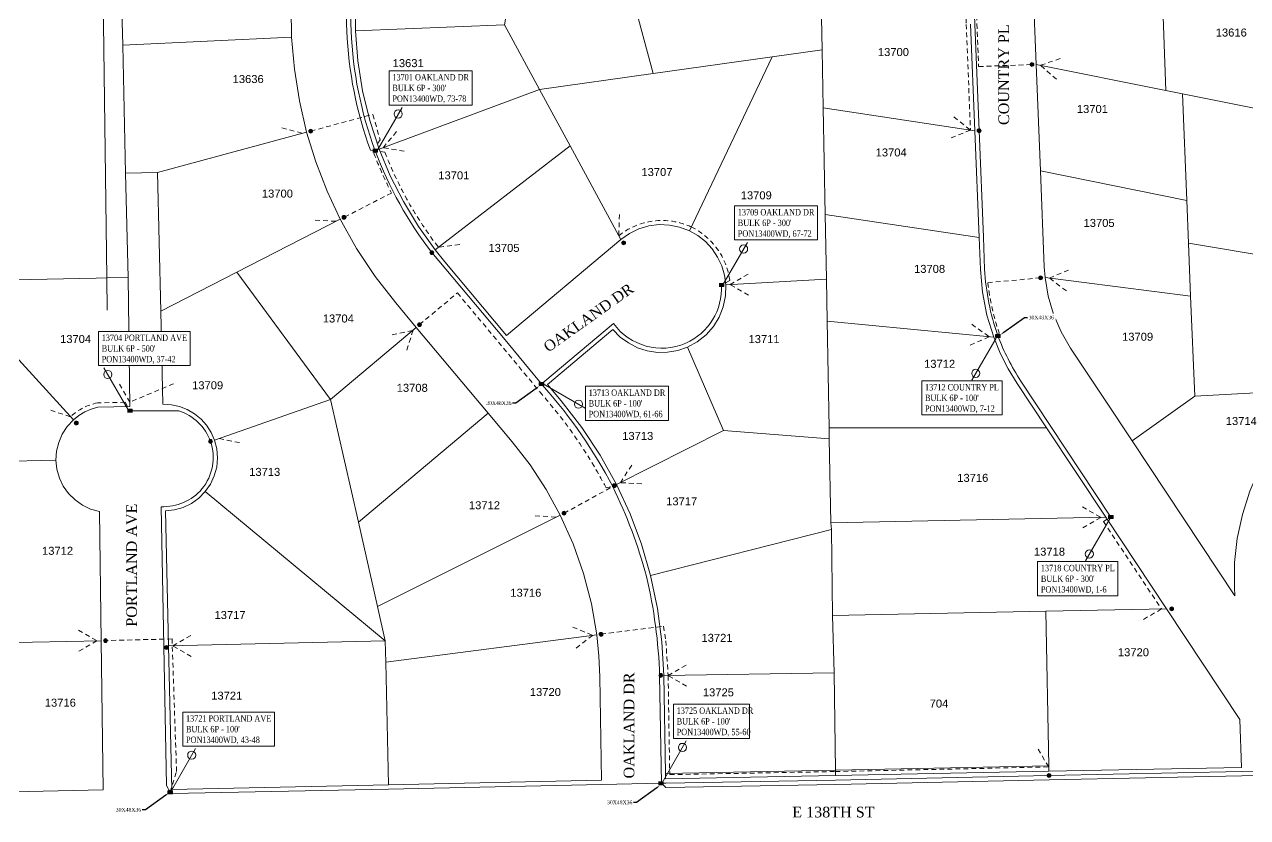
# Model space of a CAD drawing. Header units: feet. Extents: x 865220 to 2822444, y -2240498 to 975731.
# Drawn here: x 2814648 to 2815794, y 968247 to 968990 of the extents above; entities that cross this region are included whole.
import ezdxf
from ezdxf import colors
from ezdxf.entities.mleader import LeaderData, LeaderLine
from ezdxf.enums import TextEntityAlignment as Align
from ezdxf.lldxf.tags import DXFTag
from ezdxf.math import Vec2, Vec3

# ---------------------------------------------------------------- set-up
doc = ezdxf.new("R2010")
doc.units = ezdxf.units.FT
doc.header["$LTSCALE"] = 0.015
doc.header["$MEASUREMENT"] = 0
doc.linetypes.add('DASHED', pattern=[5, 3, -2])
for name, color, linetype in [('144A', 112, '144A'), ('48A', 112, '48A'), ('48B', 112, '48B'), ('Dakota County Addresses', 7, 'Continuous'), ('Dakota County Parcels', 7, 'Continuous'), ('DETAIL', 7, 'Continuous'), ('DROP BURIED', 7, 'DASHED'), ('STREET NAME', 7, 'Continuous'), ('TAIL', 1, 'MST'), ('TELEPHONE STRUCT-PROP', 6, 'Continuous'), ('TERMINALS', 7, 'Continuous')]:
    doc.layers.add(name, color=color, linetype=linetype)
doc.layers.add('RUNNING LINE (UNDERGROUND)', color=10, linetype='Continuous', lineweight=40)
doc.styles.add('Dimensions 100', font='arial.ttf')
doc.styles.add('Line', font='txt.shx', dxfattribs={"height": 3})
doc.styles.add('SIMPLEX', font='times.ttf', dxfattribs={"width": 0.8})
doc.styles.get("Standard").update_dxf_attribs({"font": 'times.ttf'})
doc.styles.add('Utilities', font='arial.ttf', dxfattribs={"height": 2.5})
tags = doc.linetypes.add('144A', pattern='A,80,-5,["144A",Line,S=1.5,R=0,X=0,Y=-1.5],-24', length=109).pattern_tags.tags
tags[6] = DXFTag(74, 10)
tags = doc.linetypes.add('48A', pattern='A,80,-5,["48A",Line,S=1.5,R=0,X=0,Y=-1.5],-20', length=105).pattern_tags.tags
tags[6] = DXFTag(74, 10)
tags = doc.linetypes.add('48B', pattern='A,80,-5,["48B",Line,S=1.5,R=0,X=0,Y=-1.5],-20', length=105).pattern_tags.tags
tags[6] = DXFTag(74, 10)
tags = doc.linetypes.add('MST', pattern='A,5,-5,5,-5,["TAIL",Line,S=1.5,R=0,X=0,Y=-1.5],-20', length=40).pattern_tags.tags
tags[10] = DXFTag(74, 10)

# ---------------------------------------------------------------- blocks, each defined once
blk = doc.blocks.new('ACMAP_ANN_TEMPLATE_Dakota County Addresses')
at = {"layer": 'Dakota County Addresses', "style": 'Dimensions 100'}
blk.add_attdef('DakotaCountyAddress', text='', height=50, dxfattribs=at).set_placement((0, 0), align=Align.CENTER)
blk = doc.blocks.new('Proposed FlowerPot')
at = {"lineweight": 5, "ltscale": 100, "true_color": 0xffffff}
h = blk.add_hatch(color=7, dxfattribs=at)
h.dxf.hatch_style = 1
h.paths.add_polyline_path([(-0.06, 0, 0.414214), (0, -0.06, 0.414214), (0.06, 0, 0.414214), (0, 0.06, 0.414214)])
at = {"lineweight": 5, "ltscale": 100}
blk.add_circle((0, 0), 0.0604, dxfattribs=at)
at = {"layer": 'RUNNING LINE (UNDERGROUND)', "color": 6, "lineweight": 5, "const_width": 0.00907, "flags": 128}
blk.add_lwpolyline([(-0.06, 0, -0.414214), (0, 0.06, -0.414214), (0.06, 0, -0.414214), (0, -0.06, -0.414214), (-0.06, 0)], format="xyb", dxfattribs=at)
at = {"color": 18, "linetype": 'ByBlock', "lineweight": 5, "ltscale": 100, "true_color": 0x000000, "style": 'Dimensions 100'}
blk.add_text('F', height=0.0744, dxfattribs=at).set_placement((-0.029, -0.037))
blk = doc.blocks.new('NEW HH')
at = {"ltscale": 40, "true_color": 0xffffff}
h = blk.add_hatch(color=7, dxfattribs=at)
h.dxf.hatch_style = 1
h.paths.add_polyline_path([(-0.061, -0.031, 0.414214), (-0.046, -0.046), (0.046, -0.046, 0.414214), (0.061, -0.031), (0.061, 0.031, 0.414214), (0.046, 0.046), (-0.046, 0.046, 0.414214), (-0.061, 0.031)])
at = {"layer": 'RUNNING LINE (UNDERGROUND)', "color": 6, "lineweight": 0, "const_width": 0.005, "flags": 128}
blk.add_lwpolyline([(-0.061, 0.031), (-0.061, -0.031, 0.414214), (-0.046, -0.046), (0.046, -0.046, 0.414214), (0.061, -0.031), (0.061, 0.031, 0.414214), (0.046, 0.046), (-0.046, 0.046, 0.414214)], format="xyb", close=True, dxfattribs=at)
at = {"layer": 'TELEPHONE STRUCT-PROP', "color": 18, "true_color": 0x000000, "style": 'Utilities'}
blk.add_text('HH', height=0.05, dxfattribs=at).set_placement((0, 0), align=Align.MIDDLE_CENTER)
blk = doc.blocks.new('TERMINAL')
at = {"lineweight": 5, "ltscale": 0.5, "flags": 128}
blk.add_lwpolyline([(-0.1, -0.6), (-0.1, 44.8)], dxfattribs=at)
at = {"lineweight": 5, "ltscale": 0.5}
blk.add_circle((-0.1, 37.6), 3.83, dxfattribs=at)

msp = doc.modelspace()

# ---------------------------------------------------------------- linework, layer by layer
at = {"layer": '48B', "lineweight": 5, "ltscale": 50, "flags": 128}
msp.add_lwpolyline([(2814784.5, 968270.5), (2814786.1, 968269.2), (2814989.1, 968273.5), (2815189, 968277.7), (2815245, 968278.9)], dxfattribs=at)
at = {"layer": 'Dakota County Parcels', "lineweight": 5}
for p, q in [((2814725.1, 968752.7), (2814715, 969512.4)), ((2815190.6, 969118.9), (2815237.2, 968944.3)), ((2814740, 968970.8), (2814737.4, 969080.8)), ((2815097.9, 968990.1), (2815108.5, 969051.4)), ((2815592.3, 969052.8), (2815596.3, 968952.9)), ((2815717.9, 968928.5), (2815714.1, 969029.2)), ((2815395.7, 968966.6), (2815394.8, 969012)), ((2814958.1, 968984.5), (2815097.9, 968990.1)), ((2815097.9, 968990.1), (2815130.8, 968929.4)), ((2815534.8, 968990.5), (2815538.8, 968890.6)), ((2814740, 968970.8), (2814898.3, 968978.5)), ((2814742.7, 968850.9), (2814740, 968970.8)), ((2815348.7, 968960), (2815395.7, 968966.6)), ((2815396.7, 968912.1), (2815395.7, 968966.6)), ((2815237.2, 968944.3), (2815348.7, 968960)), ((2815271.2, 968796.9), (2815348.7, 968960)), ((2815130.8, 968929.4), (2815237.2, 968944.3)), ((2815596.3, 968952.9), (2815600.3, 968853)), ((2815596.3, 968952.9), (2815717.9, 968928.5)), ((2814980.4, 968873.4), (2815130.8, 968929.4)), ((2815130.8, 968929.4), (2815159.4, 968876.6)), ((2815717.9, 968928.5), (2815733.6, 968925.3)), ((2815737.5, 968825.4), (2815733.6, 968925.3)), ((2815733.6, 968925.3), (2815835.1, 968904.9)), ((2815398.5, 968812.1), (2815396.7, 968912.1)), ((2815396.7, 968912.1), (2815538.8, 968890.6)), ((2814772.7, 968851.6), (2814912.4, 968889.3)), ((2815538.8, 968890.6), (2815542.8, 968790.7)), ((2815032.9, 968778.9), (2815159.4, 968876.6)), ((2815159.4, 968876.6), (2815207, 968788.7)), ((2814772.7, 968851.6), (2814742.7, 968850.9)), ((2814775.7, 968721.6), (2814772.7, 968851.6)), ((2815600.3, 968853), (2815737.5, 968825.4)), ((2815600.3, 968853), (2815603.9, 968763.1)), ((2814745.1, 968753.1), (2814742.7, 968850.9)), ((2815739.1, 968785.4), (2815737.5, 968825.4)), ((2814846.9, 968758), (2814943.9, 968807.7)), ((2815398.5, 968812.1), (2815542.8, 968790.7)), ((2815399.8, 968751.6), (2815398.5, 968812.1)), ((2815099.7, 968698.8), (2815207, 968788.7)), ((2815542.8, 968790.7), (2815544, 968760.7)), ((2815739.1, 968785.4), (2815853.9, 968766.1)), ((2815741.1, 968735.5), (2815739.1, 968785.4)), ((2815032.9, 968778.9), (2815041.9, 968767.8)), ((2815041.9, 968767.8), (2815099.7, 968698.8)), ((2815603.9, 968763.1), (2815604.6, 968753.1)), ((2814575.1, 968749.7), (2814715.1, 968752.5)), ((2814725.1, 968752.7), (2814745.1, 968753.1)), ((2814725.5, 968722.6), (2814725.1, 968752.7)), ((2814746.8, 968632.2), (2814745.1, 968753.1)), ((2814775.7, 968721.6), (2814846.9, 968758)), ((2814846.9, 968758), (2814934.7, 968638.8)), ((2815305.4, 968746.2), (2815399.8, 968751.6)), ((2815400.4, 968712.1), (2815399.8, 968751.6)), ((2815604.6, 968753.1), (2815741.1, 968735.5)), ((2814995.9, 968729.2), (2815015.2, 968706.2)), ((2815744.9, 968641.7), (2815741.1, 968735.5)), ((2814600.9, 968721.5), (2814693.7, 968619.7)), ((2814777.7, 968634.2), (2814775.7, 968721.6)), ((2814934.7, 968638.8), (2815015.2, 968706.2)), ((2815015.2, 968706.2), (2815082.6, 968625.8)), ((2815138.2, 968652.8), (2815199.5, 968704.2)), ((2815402.2, 968612.1), (2815400.4, 968712.1)), ((2815400.4, 968712.1), (2815556.5, 968697.2)), ((2815269.4, 968687.7), (2815303.3, 968609.7)), ((2815628.5, 968686.8), (2815661.5, 968637.1)), ((2815138.2, 968652.8), (2815151.1, 968637.5)), ((2815578.5, 968653.7), (2815606.1, 968612)), ((2815744.9, 968641.7), (2815841.9, 968647.2)), ((2814826.1, 968600.7), (2814934.7, 968638.8)), ((2814934.7, 968638.8), (2814960.9, 968523.7)), ((2815661.5, 968637.1), (2815686.2, 968599.8)), ((2815686.2, 968599.8), (2815744.9, 968641.7)), ((2814716.8, 968631.6), (2814746.8, 968632.2)), ((2814960.9, 968523.7), (2815082.6, 968625.8)), ((2815082.6, 968625.8), (2815105.1, 968598.9)), ((2815402.4, 968601.7), (2815402.2, 968612.1)), ((2815402.2, 968612.1), (2815606.1, 968612)), ((2815606.1, 968612), (2815661.6, 968528.3)), ((2815202.9, 968558.9), (2815303.3, 968609.7)), ((2815303.3, 968609.7), (2815402.4, 968601.7)), ((2815403.9, 968523.2), (2815402.4, 968601.7)), ((2815686.2, 968599.8), (2815782.4, 968454.5)), ((2814602.5, 968580.3), (2814677.4, 968581.8)), ((2814817.4, 968552.3), (2814986.1, 968412.4)), ((2814719.8, 968412.6), (2814718.1, 968533.6)), ((2814782.9, 968407.7), (2814780, 968534.2)), ((2814978.8, 968444.6), (2815150.1, 968530.3)), ((2814960.9, 968523.7), (2814978.8, 968444.6)), ((2815661.6, 968528.3), (2815403.9, 968523.2)), ((2815404.3, 968516.7), (2815403.9, 968523.2)), ((2815661.6, 968528.3), (2815718.5, 968442.4)), ((2815234.7, 968473.8), (2815404.3, 968516.7)), ((2815405.5, 968436.2), (2815404.3, 968516.7)), ((2815782.4, 968454.5), (2815782.1, 968462.9)), ((2814978.8, 968444.6), (2814986.1, 968412.4)), ((2815405.5, 968436.2), (2815605.4, 968440.2)), ((2815605.4, 968440.2), (2815718.5, 968442.4)), ((2815608.1, 968295.2), (2815605.4, 968440.2)), ((2815718.5, 968442.4), (2815787.1, 968338.8)), ((2815406.9, 968382.5), (2815405.5, 968436.2)), ((2814986.6, 968392.4), (2815184.4, 968418.1)), ((2814604.8, 968410.3), (2814719.8, 968412.6)), ((2814721.7, 968272.6), (2814719.8, 968412.6)), ((2814986.1, 968412.4), (2814782.9, 968407.7)), ((2814786, 968273.2), (2814782.9, 968407.7)), ((2814986.6, 968392.4), (2814986.1, 968412.4)), ((2814989, 968277.5), (2814986.6, 968392.4)), ((2815247.3, 968379.8), (2815406.9, 968382.5)), ((2815408.2, 968291.2), (2815406.9, 968382.5)), ((2815188.9, 968281.7), (2815187.3, 968378.8)), ((2815248.8, 968288), (2815247.3, 968379.8)), ((2815787.1, 968338.8), (2815788.9, 968293.8)), ((2815408.2, 968291.2), (2815248.8, 968288)), ((2815608.1, 968295.2), (2815408.2, 968291.2)), ((2815408.3, 968286.2), (2815408.2, 968291.2)), ((2815408.3, 968286.2), (2815608.2, 968290.2)), ((2815608.2, 968290.2), (2815608.1, 968295.2)), ((2815608.2, 968290.2), (2815788.9, 968293.8)), ((2814989, 968277.5), (2815188.9, 968281.7)), ((2815248.9, 968283), (2815248.8, 968288)), ((2815248.9, 968283), (2815408.3, 968286.2)), ((2814606.8, 968270.3), (2814721.7, 968272.6)), ((2814786, 968273.2), (2814989, 968277.5))]:
    msp.add_line(p, q, dxfattribs=at)
for points in [[(2814968.6, 969086.5), (2814963.2, 969061.4), (2814959.7, 969035.9), (2814958, 969010.2), (2814958.1, 968984.5)], [(2814901.9, 969057.6), (2814899.1, 969031.3), (2814897.9, 969004.9), (2814898.3, 968978.5)], [(2814898.3, 968978.5), (2814900.9, 968948.5), (2814905.6, 968918.7), (2814912.4, 968889.3)], [(2814958.1, 968984.5), (2814960.4, 968956.2), (2814964.9, 968928.1), (2814971.6, 968900.4), (2814980.4, 968873.4)], [(2814912.4, 968889.3), (2814921, 968861.4), (2814931.5, 968834.1), (2814943.9, 968807.7)], [(2814980.4, 968873.4), (2814990.8, 968848.4), (2815003.1, 968824.2), (2815017.2, 968801), (2815032.9, 968778.9)], [(2814943.9, 968807.7), (2814959.3, 968780.2), (2814976.6, 968754), (2814995.9, 968729.2)], [(2815271.2, 968796.9), (2815262.1, 968800.4), (2815252.5, 968802.3), (2815242.8, 968802.7), (2815233.1, 968801.4), (2815223.7, 968798.6), (2815215, 968794.3), (2815207, 968788.7)], [(2815305.4, 968746.2), (2815304.2, 968755.3), (2815301.6, 968764.1), (2815297.7, 968772.3), (2815292.6, 968779.9), (2815286.4, 968786.7), (2815279.2, 968792.4), (2815271.2, 968796.9)], [(2815544, 968760.7), (2815545.9, 968739.2), (2815550.1, 968717.9), (2815556.5, 968697.2)], [(2814715.1, 968752.5), (2814715.1, 968752.5), (2814725.1, 968752.7)], [(2815604.6, 968753.1), (2815607.6, 968735.6), (2815612.6, 968718.6), (2815619.6, 968702.2), (2815628.5, 968686.8)], [(2815269.4, 968687.7), (2815278.6, 968692.7), (2815286.8, 968699.2), (2815293.7, 968707), (2815299.1, 968715.9), (2815303, 968725.6), (2815305.1, 968735.8), (2815305.4, 968746.2)], [(2815199.5, 968704.2), (2815206.3, 968697.3), (2815214, 968691.7), (2815222.6, 968687.3), (2815231.7, 968684.3), (2815241.2, 968682.9), (2815250.8, 968683), (2815260.3, 968684.6), (2815269.4, 968687.7)], [(2815556.5, 968697.2), (2815562.7, 968682.2), (2815570.1, 968667.6), (2815578.5, 968653.7)], [(2814826.1, 968600.7), (2814822.9, 968607.9), (2814818.6, 968614.5), (2814813.4, 968620.4), (2814807.3, 968625.3), (2814800.5, 968629.3), (2814793.2, 968632.1), (2814785.6, 968633.8), (2814777.7, 968634.2)], [(2815202.9, 968558.9), (2815187.6, 968586.4), (2815170.3, 968612.6), (2815151.1, 968637.5)], [(2814716.8, 968631.6), (2814710.5, 968629.8), (2814704.5, 968627.2), (2814698.9, 968623.8), (2814693.7, 968619.7)], [(2814693.7, 968619.7), (2814688, 968613.5), (2814683.3, 968606.3), (2814680, 968598.5), (2814678, 968590.2), (2814677.4, 968581.8)], [(2814817.4, 968552.3), (2814822.2, 968559.4), (2814825.8, 968567.1), (2814828.1, 968575.4), (2814828.9, 968583.9), (2814828.2, 968592.4), (2814826.1, 968600.7)], [(2815150.1, 968530.3), (2815136.9, 968554.3), (2815121.9, 968577.3), (2815105.1, 968598.9)], [(2814677.4, 968581.8), (2814678.3, 968573.3), (2814680.7, 968565.1), (2814684.3, 968557.4), (2814689.3, 968550.5), (2814695.3, 968544.5), (2814702.2, 968539.6), (2814709.9, 968535.9), (2814718.1, 968533.6)], [(2815805.6, 968573.7), (2815796.5, 968552.7), (2815789.6, 968530.9), (2815784.8, 968508.5), (2815782.3, 968485.8), (2815782.1, 968462.9)], [(2815234.7, 968473.8), (2815226.2, 968503), (2815215.6, 968531.4), (2815202.9, 968558.9)], [(2814780, 968534.2), (2814788.5, 968535.2), (2814796.7, 968537.5), (2814804.4, 968541.3), (2814811.4, 968546.2), (2814817.4, 968552.3)], [(2815184.4, 968418.1), (2815179.4, 968447.1), (2815172, 968475.7), (2815162.2, 968503.4), (2815150.1, 968530.3)], [(2815247.3, 968379.8), (2815245.5, 968411.4), (2815241.3, 968442.9), (2815234.7, 968473.8)], [(2815187.3, 968378.8), (2815186.4, 968398.5), (2815184.4, 968418.1)]]:
    msp.add_lwpolyline(points, dxfattribs=at)
at = {"layer": 'DROP BURIED', "lineweight": 5, "ltscale": 100}
for points in [[(2815534.2, 969105.6), (2815536.3, 969103.7), (2815540.8, 968990.8), (2815542.4, 968950.8), (2815592.3, 968952.8)], [(2815530.3, 969103.3), (2815526.4, 969101.1), (2815530.8, 968990.4), (2815534.7, 968891.2)], [(2815615.4, 968938.9), (2815600.4, 968952.1), (2815619.3, 968958.5)], [(2814916.2, 968890.3), (2814974.4, 968906), (2814981.3, 968882.3), (2814979.2, 968878.9)], [(2815519.1, 968903.7), (2815534.7, 968891.2), (2815516.1, 968883.9)], [(2814889.2, 968893.4), (2814908.5, 968888.3)], [(2815003.9, 968871.5), (2814984.2, 968874.8), (2814996.9, 968890.2)], [(2814920.4, 968806.8), (2814940.4, 968805.8)], [(2815205.6, 968812.3), (2815205, 968792.3)], [(2815055.9, 968784), (2815036.1, 968781.4)], [(2815624.6, 968740.5), (2815608.7, 968752.6), (2815627.2, 968760.3)], [(2815326.7, 968736.4), (2815309.4, 968746.4), (2815326.7, 968756.4)], [(2814992.6, 968699.2), (2815012.2, 968703.6), (2815006.2, 968684.5)], [(2815535.9, 968709.2), (2815552.2, 968697.6), (2815534, 968689.3)], [(2814787.6, 968653.5), (2814746.7, 968636.2), (2814736.7, 968653.5)], [(2814691, 968622.6), (2814672, 968628.8)], [(2814849.5, 968598.3), (2814829.8, 968602.1)], [(2815226.5, 968559.6), (2815206.5, 968560.7), (2815217.4, 968577.5)], [(2815153.7, 968532.1), (2815199.3, 968557.1)], [(2815639.6, 968538.2), (2815656.9, 968528.2), (2815639.6, 968518.2)], [(2815126.6, 968529.7), (2815146.6, 968528.5)], [(2815662.8, 968526.4), (2815659.3, 968524.4), (2815713.8, 968442.3)], [(2815713.8, 968442.3), (2815696.4, 968432.3)], [(2814698.5, 968422.5), (2814715.8, 968412.5), (2814698.5, 968402.5)], [(2814804.3, 968397.8), (2814786.9, 968407.8), (2814804.3, 968417.8)], [(2815162, 968425.3), (2815180.4, 968417.6), (2815164.6, 968405.4)], [(2814784.5, 968270.5), (2814790.5, 968290), (2814786.2, 968414.2), (2814723.8, 968412.7)], [(2815268.6, 968369.9), (2815251.3, 968379.9), (2815268.6, 968389.9)], [(2815608.1, 968294.2), (2815597.8, 968311.3)]]:
    msp.add_lwpolyline(points, dxfattribs=at)
for points in [[(2814976.7, 968872), (2814975.5, 968869.4, 0.027661), (2814992, 968832.3), (2814947.5, 968809.5)], [(2815036.1, 968781.4), (2815036, 968781.4, -0.071836), (2814985.8, 968870.5), (2814981.3, 968871.2)], [(2815305.1, 968748.1), (2815309, 968750.4, 0.252211), (2815273, 968800.5, 0.286998), (2815204.4, 968791.8)], [(2815560.4, 968698.2), (2815561.5, 968701.2, -0.052814), (2815551, 968748.2), (2815600.6, 968752.8)], [(2814744.5, 968632.2), (2814742.3, 968636.1), (2814716.3, 968635.6, 0.133117), (2814691.1, 968622.7)]]:
    msp.add_lwpolyline(points, format="xyb", dxfattribs=at)
at = {"layer": 'TAIL', "lineweight": 5, "ltscale": 50, "flags": 128}
for points in [[(2814964.7, 969087.5), (2814959.4, 969082.6, 0.06723), (2814950.1, 968984.2, 0.077711), (2814972.2, 968872.4), (2814976.7, 968872)], [(2815301.4, 968746, -0.307288), (2815267.8, 968691.4, -0.349605), (2815200.1, 968709.9), (2815135.7, 968655.9), (2815132.6, 968653.3)], [(2815666.3, 968528.5), (2815609.5, 968614.2), (2815581.9, 968655.9, -0.051704), (2815560.3, 968698.6, -0.047464)], [(2814746.8, 968628.2), (2814792.6, 968628.1, -0.235439), (2814822.3, 968599.4, -0.262529), (2814814.3, 968554.9, -0.229442), (2814775.9, 968538.2), (2814781, 968276.7), (2814784.5, 968270.5)]]:
    msp.add_lwpolyline(points, format="xyb", dxfattribs=at)

# ---------------------------------------------------------------- block references
at = {"lineweight": 5}
for name, p, xscale, yscale, zscale in [('Proposed FlowerPot', (2815592.3, 968952.8), 30, 30, 30), ('Proposed FlowerPot', (2814916.2, 968890.3), 30, 30, 30), ('Proposed FlowerPot', (2815542.8, 968890.8), 30, 30, 30), ('NEW HH', (2814976.7, 968872), 40, 40, 40), ('Proposed FlowerPot', (2814947.5, 968809.5), 30, 30, 30), ('Proposed FlowerPot', (2815209.5, 968785.6), 30, 30, 30), ('Proposed FlowerPot', (2815029.8, 968776.4), 30, 30, 30), ('Proposed FlowerPot', (2815600.6, 968752.8), 30, 30, 30), ('NEW HH', (2815301.4, 968746), 40, 40, 40), ('Proposed FlowerPot', (2815018.2, 968708.9), 30, 30, 30), ('NEW HH', (2815560.4, 968698.2), 40, 40, 40), ('NEW HH', (2814746.8, 968628.2), 40, 40, 40), ('Proposed FlowerPot', (2814696.4, 968616.7), 30, 30, 30), ('Proposed FlowerPot', (2814822.3, 968599.4), 30, 30, 30), ('Proposed FlowerPot', (2815200.9, 968557.9), 30, 30, 30), ('Proposed FlowerPot', (2815153.7, 968532.1), 30, 30, 30), ('NEW HH', (2815666.3, 968528.5), 40, 40, 40), ('Proposed FlowerPot', (2815723.3, 968442.4), 30, 30, 30), ('Proposed FlowerPot', (2815188.4, 968418.6), 30, 30, 30), ('Proposed FlowerPot', (2814723.8, 968412.7), 30, 30, 30), ('Proposed FlowerPot', (2814780.8, 968406.2), 30, 30, 30), ('Proposed FlowerPot', (2815244.4, 968380), 30, 30, 30), ('NEW HH', (2815244.5, 968278.9), 40, 40, 40), ('Proposed FlowerPot', (2815608.3, 968286.2), 30, 30, 30), ('NEW HH', (2814784.5, 968270.5), 40, 40, 40)]:
    msp.add_blockref(name, p, dxfattribs=dict(at, xscale=xscale, yscale=yscale, zscale=zscale))
at = {"layer": 'Dakota County Addresses', "lineweight": 5, "xscale": 0.15, "yscale": 0.15, "zscale": 0.15}
for p, values in [((2815779.2, 968979), {'DakotaCountyAddress': '13616'}), ((2815462.5, 968960.7), {'DakotaCountyAddress': '13700'}), ((2815007.6, 968950.3), {'DakotaCountyAddress': '13631'}), ((2814857.6, 968935.4), {'DakotaCountyAddress': '13636'}), ((2815649, 968907.3), {'DakotaCountyAddress': '13701'}), ((2815460.4, 968866.6), {'DakotaCountyAddress': '13704'}), ((2815050.4, 968845.1), {'DakotaCountyAddress': '13701'}), ((2815240.8, 968848.2), {'DakotaCountyAddress': '13707'}), ((2814885, 968828), {'DakotaCountyAddress': '13700'}), ((2815333.9, 968826.4), {'DakotaCountyAddress': '13709'}), ((2815655.3, 968800.5), {'DakotaCountyAddress': '13705'}), ((2815097.4, 968777.1), {'DakotaCountyAddress': '13705'}), ((2815496.4, 968757.4), {'DakotaCountyAddress': '13708'}), ((2814942.1, 968710.9), {'DakotaCountyAddress': '13704'}), ((2814695.8, 968691.7), {'DakotaCountyAddress': '13704'}), ((2815341.2, 968691.6), {'DakotaCountyAddress': '13711'}), ((2815691.4, 968693.8), {'DakotaCountyAddress': '13709'}), ((2815505.8, 968668.4), {'DakotaCountyAddress': '13712'}), ((2814819.6, 968648.3), {'DakotaCountyAddress': '13709'}), ((2815011.4, 968645.9), {'DakotaCountyAddress': '13708'}), ((2815788.6, 968614.8), {'DakotaCountyAddress': '13714'}), ((2815222.8, 968600.8), {'DakotaCountyAddress': '13713'}), ((2814873.1, 968567.1), {'DakotaCountyAddress': '13713'}), ((2815536.9, 968561.5), {'DakotaCountyAddress': '13716'}), ((2815079.1, 968535.8), {'DakotaCountyAddress': '13712'}), ((2815264, 968539.5), {'DakotaCountyAddress': '13717'}), ((2814678.9, 968493.1), {'DakotaCountyAddress': '13712'}), ((2815608.8, 968492.3), {'DakotaCountyAddress': '13718'}), ((2815117.9, 968453.8), {'DakotaCountyAddress': '13716'}), ((2814840.6, 968432.9), {'DakotaCountyAddress': '13717'}), ((2815297.1, 968411.5), {'DakotaCountyAddress': '13721'}), ((2815687.5, 968398), {'DakotaCountyAddress': '13720'}), ((2814837.5, 968357.3), {'DakotaCountyAddress': '13721'}), ((2815136.2, 968360.7), {'DakotaCountyAddress': '13720'}), ((2815298.4, 968360.4), {'DakotaCountyAddress': '13725'}), ((2814681.5, 968350.7), {'DakotaCountyAddress': '13716'}), ((2815505.2, 968349.9), {'DakotaCountyAddress': '704'})]:
    msp.add_blockref('ACMAP_ANN_TEMPLATE_Dakota County Addresses', p, dxfattribs=at).add_auto_attribs(values)
at = {"layer": 'TERMINALS', "lineweight": 5, "ltscale": 0.5}
for p, rotation in [((2814979.5, 968873.7), 329.9999999999999), ((2815303.3, 968747.2), 329.9999999999999), ((2815664.9, 968526.4), 150), ((2814786, 968272.6), 329.9999999999999)]:
    msp.add_blockref('TERMINAL', p, dxfattribs=dict(at, rotation=rotation))
at = {"layer": 'TERMINALS', "lineweight": 5, "ltscale": 0.5, "xscale": -1, "rotation": 30.00000000000006}
msp.add_blockref('TERMINAL', (2814744.7, 968629.5), dxfattribs=at)

# ---------------------------------------------------------------- texts
at = {"layer": 'STREET NAME', "lineweight": 5, "ltscale": 40, "char_height": 10, "attachment_point": 1}
for s, insert, rotation in [('COUNTRY PL', (2815560.9, 968896), 90), ('OAKLAND DR', (2815133.2, 968690.7), 35.4684), ('PORTLAND AVE', (2814743.3, 968425.7), 90), ('OAKLAND DR', (2815209.6, 968283.4), 90)]:
    msp.add_mtext(s, dxfattribs=dict(at, insert=insert, rotation=rotation))
at = {"layer": 'STREET NAME', "lineweight": 5, "ltscale": 40, "insert": (2815367.6, 968256.9), "char_height": 10, "attachment_point": 1}
msp.add_mtext('E 138TH ST', dxfattribs=at)

# ---------------------------------------------------------------- next in the draw order: texts
at = {"layer": 'TERMINALS', "lineweight": 5, "ltscale": 0.5, "char_height": 6, "attachment_point": 1, "style": 'SIMPLEX', "bg_fill": 19, "box_fill_scale": 1.5, "bg_fill_color": 256, "bg_fill_transparency": 0}
for s, insert in [("13701 OAKLAND DR\\PBULK 6P - 300'\\PPON13400WD, 73-78", (2814992.8, 968943.8)), ("13709 OAKLAND DR\\PBULK 6P - 300'\\PPON13400WD, 67-72", (2815316.6, 968817.3)), ("13704 PORTLAND AVE\\PBULK 6P - 500'\\PPON13400WD, 37-42", (2814720.3, 968699.6)), ("13718 COUNTRY PL\\PBULK 6P - 300'\\PPON13400WD, 1-6", (2815600.7, 968483.7)), ("13721 PORTLAND AVE\\PBULK 6P - 100'\\PPON13400WD, 43-48", (2814799.3, 968342.7))]:
    msp.add_mtext(s, dxfattribs=dict(at, insert=insert))

# ---------------------------------------------------------------- next in the draw order: leaders
at = {"layer": 'DETAIL', "lineweight": 5, "ltscale": 5}
ml = msp.add_multileader_mtext('Standard', dxfattribs=at)
ml.set_content('30X48X36', color=256)
ml.set_leader_properties()
ml.build(insert=Vec2(0, 0))
ml.multileader.update_dxf_attribs({"has_text_frame": 1, "text_left_attachment_type": 2, "text_right_attachment_type": 2, "dogleg_length": 3})
ctx = ml.context
ctx.base_point, ctx.char_height, ctx.landing_gap_size, ctx.plane_origin = Vec3(2815588.3, 968715.7), 3.5, 1.5, Vec3(2815538.6, 968732.5)
ctx.left_attachment, ctx.right_attachment, ctx.text_align_type = 2, 2, 1
notes = []
notes.append((ctx, [(0, (1, 1, 0), (2815585.3, 968715.7), (1, 0), 3, [(0, [(2815562.9, 968699.5)], 0, [])])]))
ctx.mtext.insert, ctx.mtext.alignment, ctx.mtext.flow_direction = Vec3(2815601.1, 968717.4), 2, 5
ctx.mtext.has_bg_fill, ctx.mtext.bg_color, ctx.mtext.bg_scale_factor, ctx.mtext.bg_transparency, ctx.mtext.use_window_bg_color = 1, -1027028792, 1.5, 0, 1
ml = msp.add_multileader_mtext('Standard', dxfattribs=at)
ml.set_content('30X48X36', color=256)
ml.set_leader_properties()
ml.build(insert=Vec2(0, 0))
ml.multileader.update_dxf_attribs({"has_text_frame": 1, "text_left_attachment_type": 2, "text_right_attachment_type": 2, "dogleg_length": 3})
ctx = ml.context
ctx.base_point, ctx.char_height, ctx.landing_gap_size, ctx.plane_origin = Vec3(2815079.8, 968635.3), 3.5, 1.5, Vec3(2815155.1, 968618.5)
ctx.left_attachment, ctx.right_attachment, ctx.text_align_type = 2, 2, 1
notes.append((ctx, [(0, (1, 1, 0), (2815108.4, 968635.3), (-1, 0), 3, [(0, [(2815130.8, 968651.5)], 0, [])])]))
ctx.mtext.insert, ctx.mtext.alignment, ctx.mtext.flow_direction = Vec3(2815092.6, 968637.1), 2, 5
ctx.mtext.has_bg_fill, ctx.mtext.bg_color, ctx.mtext.bg_scale_factor, ctx.mtext.bg_transparency, ctx.mtext.use_window_bg_color = 1, -1027028792, 1.5, 0, 1
ml = msp.add_multileader_mtext('Standard', dxfattribs=at)
ml.set_content('30X48X36', color=256)
ml.set_leader_properties()
ml.build(insert=Vec2(0, 0))
ml.multileader.update_dxf_attribs({"has_text_frame": 1, "text_left_attachment_type": 2, "text_right_attachment_type": 2, "dogleg_length": 3})
ctx = ml.context
ctx.base_point, ctx.char_height, ctx.landing_gap_size, ctx.plane_origin = Vec3(2814732.6, 968254), 3.5, 1.5, Vec3(2814807.9, 968237.2)
ctx.left_attachment, ctx.right_attachment, ctx.text_align_type = 2, 2, 1
notes.append((ctx, [(0, (1, 1, 0), (2814761.2, 968254), (-1, 0), 3, [(0, [(2814783.6, 968270.1)], 0, [])])]))
ctx.mtext.insert, ctx.mtext.alignment, ctx.mtext.flow_direction = Vec3(2814745.4, 968255.8), 2, 5
ctx.mtext.has_bg_fill, ctx.mtext.bg_color, ctx.mtext.bg_scale_factor, ctx.mtext.bg_transparency, ctx.mtext.use_window_bg_color = 1, -1027028792, 1.5, 0, 1
ml = msp.add_multileader_mtext('Standard', dxfattribs=at)
ml.set_content('30X48X36', color=256)
ml.set_leader_properties()
ml.build(insert=Vec2(0, 0))
ml.multileader.update_dxf_attribs({"has_text_frame": 1, "text_left_attachment_type": 2, "text_right_attachment_type": 2, "dogleg_length": 3})
ctx = ml.context
ctx.base_point, ctx.char_height, ctx.landing_gap_size, ctx.plane_origin = Vec3(2815193.2, 968261), 3.5, 1.5, Vec3(2815268.4, 968244.2)
ctx.left_attachment, ctx.right_attachment, ctx.text_align_type = 2, 2, 1
notes.append((ctx, [(0, (1, 1, 0), (2815221.7, 968261), (-1, 0), 3, [(0, [(2815244.1, 968277.1)], 0, [])])]))
ctx.mtext.insert, ctx.mtext.alignment, ctx.mtext.flow_direction = Vec3(2815205.9, 968262.8), 2, 5
ctx.mtext.has_bg_fill, ctx.mtext.bg_color, ctx.mtext.bg_scale_factor, ctx.mtext.bg_transparency, ctx.mtext.use_window_bg_color = 1, -1027028792, 1.5, 0, 1
for ctx, leaders in notes:
    for number, flags, end, landing, length, lines in leaders:
        leader = LeaderData()
        leader.index, (leader.has_last_leader_line, leader.has_dogleg_vector, leader.attachment_direction) = number, flags
        leader.last_leader_point, leader.dogleg_vector, leader.dogleg_length = Vec3(end), Vec3(landing), length
        for number, points, colour, breaks in lines:
            line = LeaderLine()
            line.index, line.vertices, line.color, line.breaks = number, Vec3.list(points), colors.encode_raw_color(colour), breaks
            leader.lines.append(line)
        ctx.leaders.append(leader)

# ---------------------------------------------------------------- next in the draw order: linework, layer by layer
at = {"layer": 'DROP BURIED', "lineweight": 5, "ltscale": 100}
msp.add_lwpolyline([(2815018.2, 968708.9), (2815053.7, 968738.6), (2815092.2, 968692.6), (2815130.6, 968646.3, -0.060849), (2815193.1, 968556), (2815199.3, 968557.1)], format="xyb", dxfattribs=at)
at = {"layer": 'TAIL', "lineweight": 5, "ltscale": 50, "flags": 128}
msp.add_lwpolyline([(2815850.9, 968288.9), (2815844.5, 968290.9), (2815789, 968289.8), (2815608.3, 968286.2), (2815408.3, 968281.9), (2815249, 968279), (2815245, 968278.9)], dxfattribs=at)

# ---------------------------------------------------------------- next in the draw order: block references
at = {"lineweight": 5, "xscale": 40, "yscale": 40, "zscale": 40}
msp.add_blockref('NEW HH', (2815132.6, 968653.3), dxfattribs=at)
at = {"layer": 'TERMINALS', "lineweight": 5, "ltscale": 0.5}
for p, rotation in [((2815558.4, 968695.8), 150), ((2815134.6, 968653), 239.9999999999999), ((2815246, 968279.9), 329.9999999999999)]:
    msp.add_blockref('TERMINAL', p, dxfattribs=dict(at, rotation=rotation))

# ---------------------------------------------------------------- next in the draw order: texts
at = {"layer": 'TERMINALS', "lineweight": 5, "ltscale": 0.5, "char_height": 6, "attachment_point": 1, "style": 'SIMPLEX', "bg_fill": 19, "box_fill_scale": 1.5, "bg_fill_color": 256, "bg_fill_transparency": 0}
for s, insert in [("13713 OAKLAND DR\\PBULK 6P - 100'\\PPON13400WD, 61-66", (2815176.8, 968648.1)), ("13712 COUNTRY PL\\PBULK 6P - 100'\\PPON13400WD, 7-12", (2815492.1, 968653.2))]:
    msp.add_mtext(s, dxfattribs=dict(at, insert=insert))
at = {"layer": 'TERMINALS', "lineweight": 5, "ltscale": 0.5, "insert": (2815259.3, 968350), "char_height": 6, "width": 65.38, "attachment_point": 1, "style": 'SIMPLEX', "bg_fill": 19, "box_fill_scale": 1.5, "bg_fill_color": 256, "bg_fill_transparency": 0}
msp.add_mtext("13725 OAKLAND DR\\PBULK 6P - 100'\\PPON13400WD, 55-60", dxfattribs=at)

# ---------------------------------------------------------------- next in the draw order: linework, layer by layer
at = {"layer": '144A', "lineweight": 5, "ltscale": 50, "flags": 128}
msp.add_lwpolyline([(2815245, 968278.9), (2815243.3, 968379.7, 0.050988), (2815230.9, 968472.9, 0.048824), (2815199.3, 968557.1, 0.061832), (2815135.2, 968650.2), (2815096.8, 968696.4), (2815029.8, 968776.4, -0.075212), (2814976.7, 968872, -0.079042), (2814954.1, 968984.4, -0.071326), (2814964.7, 969087.5, -0.096072), (2815023.4, 969213.1), (2815055.2, 969256.7), (2815054.3, 969262.3), (2815055.5, 969263.9), (2815103.2, 969329.5, 0.042717), (2815146.4, 969396.4, 0.053016), (2815169.3, 969461), (2815175, 969468.1, 0.053721), (2815180.7, 969540.6, 0.062253), (2815166.8, 969617.9, 0.054502)], format="xyb", dxfattribs=at)
at = {"layer": '48A', "lineweight": 5, "ltscale": 50, "flags": 128}
msp.add_lwpolyline([(2815560.3, 968698.6, -0.069113), (2815547.9, 968760.9), (2815546.8, 968790.9), (2815542.8, 968890.8), (2815538.8, 968990.7), (2815534.2, 969105.6), (2815530.2, 969205.5), (2815529.4, 969225.4, -0.172972), (2815548.7, 969284.2, -0.220846), (2815615.9, 969317.4), (2815630.5, 969316.5), (2815714.6, 969304.7), (2815803.6, 969291.5), (2815877.1, 969281.1, 0.017822), (2815874, 969208.3), (2815874.5, 969082.6), (2815879, 969076.9), (2815887.1, 968982.6), (2815901.9, 968873.6), (2815919.4, 968744.7), (2815922.7, 968720, -0.143338), (2815910.7, 968646.6), (2815866.5, 968557, 0.124233), (2815845.1, 968464.9), (2815848.5, 968295), (2815848.6, 968287), (2815789.1, 968285.8), (2815608.4, 968282.2), (2815408.4, 968277.9), (2815249.1, 968275), (2815245, 968278.9)], format="xyb", dxfattribs=at)
at = {"layer": 'DROP BURIED', "lineweight": 5, "ltscale": 100}
msp.add_lwpolyline([(2815188.4, 968418.6), (2815246.9, 968426.2), (2815249.1, 968412.6), (2815251.3, 968379.9), (2815252.8, 968287), (2815408.2, 968289.9), (2815608.1, 968294.2), (2815608.1, 968294.2)], dxfattribs=at)

doc.saveas('drawing.dxf')
